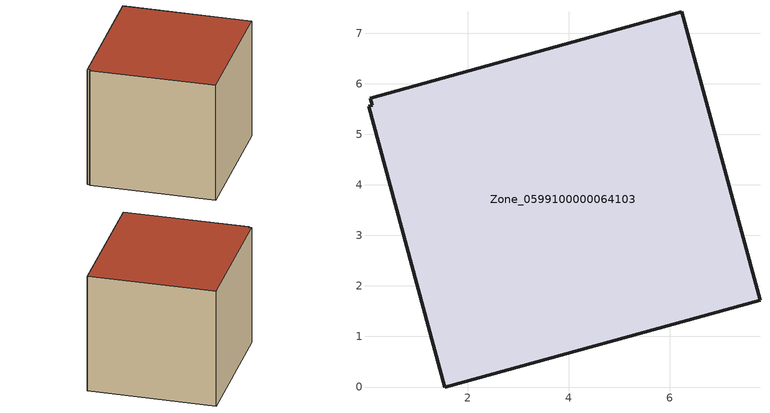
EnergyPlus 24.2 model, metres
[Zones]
Zone_0599100000064103
 floor ground (C_G): 0.07,5.72 6.23,7.42 7.78,1.72 1.54,0 0.04,5.56 0.11,5.58 z0
 wall outside (C_F): 7.78,1.72 6.23,7.42 0.07,5.72 0.11,5.58 0.04,5.56 1.54,0 7.78,1.72 z0:5.7
 roof outside (C_R): 6.23,7.42 0.07,5.72 0.11,5.58 0.04,5.56 1.54,0 7.78,1.72 z5.7
[BUILDING]
Pand.0599100000064103: North Axis=0; Terrain=City; Loads Convergence Tolerance Value=0.04; Temperature Convergence Tolerance Value=0.4; Solar Distribution=FullExterior; Maximum Number of Warmup Days=25; Minimum Number of Warmup Days=1
[Site:Location]
Rotterdam.The.Hague.AP_ZH_NLD Design_Conditions: Latitude=51.96; Longitude=4.45; Time Zone=1; Elevation=-4.5
[SITE:GROUNDTEMPERATURE:BUILDINGSURFACE]
18, 18, 18, 18, 18, 18, 18, 18, 18, 18, 18, 18
[MATERIAL] Thermal Absorptance=0.9; Solar Absorptance=0.7; Visible Absorptance=0.7
Name | Roughness | Thickness | Conductivity | Density | Specific Heat
G.TI.1946-1964 | MediumSmooth | 0.15 | 1 | 540 | 1210
F.TI.1946-1964 | Rough | 0.3 | 0.857143 | 1920 | 840
R.TI.1946-1964 | MediumRough | 0.2 | 0.277778 | 1500 | 1000
[CONSTRUCTION]
C_G: G.TI.1946-1964
C_F: F.TI.1946-1964
C_R: R.TI.1946-1964
[ZONE]
Zone_0599100000064103: Type=1; Multiplier=1; Ceiling Height=Autocalculate; Volume=Autocalculate; Floor Area=autocalculate; Part of Total Floor Area=Yes
[ZONEINFILTRATION:DESIGNFLOWRATE]
Infil_Zone_0599100000064103: Zone or ZoneList or Space or SpaceList=Zone_0599100000064103; Schedule=AlwaysOn; Design Flow Rate Calculation Method=Flow/Area; Flow Rate per Floor Area=0.003; Constant Term Coefficient=1; Temperature Term Coefficient=0; Velocity Term Coefficient=0; Velocity Squared Term Coefficient=0
[HVACTEMPLATE:ZONE:IDEALLOADSAIRSYSTEM]
Zone_0599100000064103: Maximum Heating Supply Air Temperature=50; Minimum Cooling Supply Air Temperature=13; Maximum Heating Supply Air Humidity Ratio=0.0156; Minimum Cooling Supply Air Humidity Ratio=0.0077; Heating Limit=NoLimit; Cooling Limit=NoLimit; Dehumidification Control Type=ConstantSensibleHeatRatio; Cooling Sensible Heat Ratio=0.7; Dehumidification Setpoint=60; Humidification Control Type=None; Humidification Setpoint=30; Outdoor Air Method=None; Outdoor Air Flow Rate per Person=0.00944; Outdoor Air Flow Rate per Zone Floor Area=0; Outdoor Air Flow Rate per Zone=0; Demand Controlled Ventilation Type=None; Outdoor Air Economizer Type=NoEconomizer; Heat Recovery Type=None; Sensible Heat Recovery Effectiveness=0.7; Latent Heat Recovery Effectiveness=0.65
[ZONECONTROL:THERMOSTAT]
ThermostatControl_Zone_0599100000064103: Zone or ZoneList=Zone_0599100000064103; Control Type Schedule=DualSetpointControlType; Control 1=Thermostat_Zone_0599100000064103; Temperature Difference Between Cutout And Setpoint=0
[THERMOSTATSETPOINT:DUALSETPOINT]
Thermostat_Zone_0599100000064103: Heating Setpoint Temperature Schedule=HeatingSetpoint_Zone_0599100000064103; Cooling Setpoint Temperature Schedule=CoolingSetpoint_Zone_0599100000064103
[SCHEDULE:COMPACT]
HeatingSetpoint_Zone_0599100000064103: Through: 12/31, For: AllDays, Until: 24:00, 21
CoolingSetpoint_Zone_0599100000064103: Through: 12/31, For: AllDays, Until: 24:00, 24
DualSetpointControlType: Through: 12/31, For: AllDays, Until: 24:00, 4
AlwaysOn: Through: 12/31, For: AllDays, Until: 24:00, 1
